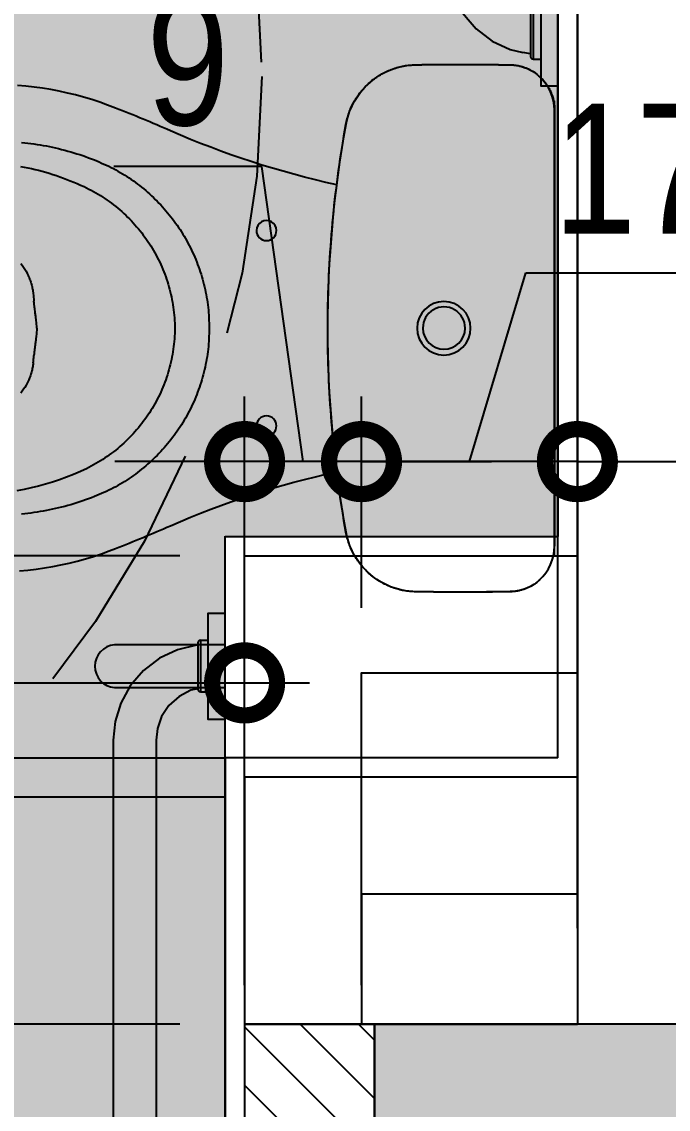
# Model space of a CAD drawing. Header units: metres. Extents: x -23 to 570, y -54 to 184.
# Drawn here: x -16.102 to -15.604, y -52.066 to -51.229 of the extents above; entities that cross this region are included whole.
import ezdxf
from ezdxf.xclip import XClip

# ---------------------------------------------------------------- set-up
doc = ezdxf.new("R2010")
doc.units = ezdxf.units.M
doc.header["$XCLIPFRAME"] = 0
doc.header["$PDMODE"] = 35
doc.linetypes.add('PUC$0$DASHEDX2', pattern=[1.5, 1, -0.5])
for name, color, linetype in [('4', 2, 'Continuous'), ('ARQ-DIM', 2, 'Continuous'), ('PUC$0$ARQ-ALV ACAB', 4, 'Continuous'), ('PUC$0$ARQ-ALV OSSO', 5, 'Continuous'), ('PUC$0$ARQ-AUX1', 1, 'Continuous'), ('PUC$0$ARQ-ENCH', 1, 'Continuous'), ('PUC$0$ARQ-HID', 7, 'Continuous'), ('PUC$0$ARQ-PRJ', 7, 'PUC$0$DASHEDX2'), ('PUC$0$ARQ-SIM', 1, 'Continuous')]:
    doc.layers.add(name, color=color, linetype=linetype)
doc.layers.add('PUC$0$ARQ-FORRO', color=9, linetype='Continuous', lineweight=5)
doc.styles.add('Adesa', font='ARIALN.TTF')
doc.dimstyles.new('ADESA 1-0050', dxfattribs={"dimtxt": 0.1, "dimasz": 0.1, "dimexe": 0.05, "dimexo": 0.05, "dimgap": 0.03, "dimtad": 1, "dimdec": 1, "dimlfac": 100, "dimzin": 12, "dimtxsty": 'Adesa', "dimblk": 'DOTSMALL', "dimcen": 1, "dimdle": 0.05, "dimclrd": 1, "dimclre": 1, "dimclrt": 256, "dimazin": 3, "dimtm": 1e-09, "dimtfac": 1, "dimtdec": 1, "dimtmove": 1, "dimatfit": 0, "dimldrblk": 'DOTSMALL', "dimfxl": 0.8, "dimtvp": 2, "dimtolj": 1, "dimtzin": 0, "dimarcsym": 0})

# ---------------------------------------------------------------- blocks, each defined once
blk = doc.blocks.new('_DotSmall')
at = {"color": 0, "linetype": 'ByBlock', "const_width": 0.5}
blk.add_lwpolyline([(-0.0625, 0, 1), (0.0625, 0, 1)], format="xyb", close=True, dxfattribs=at)
blk = doc.blocks.new('*D541')
at = {"layer": 'ARQ-DIM', "color": 1, "lineweight": -2, "transparency": 16777216}
for p, q in [((-16.42855, -52.63953), (-16.42855, -51.95001)), ((-15.98004, -52.00001), (-16.47855, -52.00001)), ((-16.06065, -52.58953), (-16.47855, -52.58953))]:
    blk.add_line(p, q, dxfattribs=at)
at = {"layer": 'Defpoints', "color": 0, "transparency": 16777216}
for p in [(-16.42855, -52.00001), (-15.93004, -52.00001), (-16.01065, -52.58953)]:
    blk.add_point(p, dxfattribs=at)
at = {"layer": 'ARQ-DIM', "color": 1, "lineweight": -2, "transparency": 16777216, "xscale": 0.1, "yscale": 0.1, "zscale": 0.1}
for p, rotation in [((-16.42855, -52.00001), 90), ((-16.42855, -52.58953), 270)]:
    blk.add_blockref('_DotSmall', p, dxfattribs=dict(at, rotation=rotation))
at = {"layer": 'ARQ-DIM', "transparency": 16777216, "insert": (-16.5096, -52.29477), "char_height": 0.1, "attachment_point": 5, "rotation": 90, "style": 'Adesa'}
blk.add_mtext('\\A1;59', dxfattribs=at)
blk = doc.blocks.new('*D548')
at = {"layer": 'ARQ-DIM', "color": 1, "lineweight": -2, "transparency": 16777216}
for p, q in [((-17.45385, -51.19298), (-17.45385, -50.68176)), ((-15.67381, -50.86952), (-15.67381, -50.68176)), ((-17.50385, -50.73176), (-15.62381, -50.73176))]:
    blk.add_line(p, q, dxfattribs=at)
at = {"layer": 'Defpoints', "color": 0, "transparency": 16777216}
for p in [(-15.67381, -50.73176), (-15.67381, -50.91952, 0), (-17.45385, -51.24298, 0)]:
    blk.add_point(p, dxfattribs=at)
at = {"layer": 'ARQ-DIM', "color": 1, "lineweight": -2, "transparency": 16777216, "xscale": 0.1, "yscale": 0.1, "zscale": 0.1, "rotation": 180}
blk.add_blockref('_DotSmall', (-17.45385, -50.73176), dxfattribs=at)
at = {"layer": 'ARQ-DIM', "color": 1, "lineweight": -2, "transparency": 16777216, "xscale": 0.1, "yscale": 0.1, "zscale": 0.1}
blk.add_blockref('_DotSmall', (-15.67381, -50.73176), dxfattribs=at)
at = {"layer": 'ARQ-DIM', "transparency": 16777216, "insert": (-16.56383, -50.6507), "char_height": 0.1, "attachment_point": 5, "style": 'Adesa'}
blk.add_mtext('\\A1;178', dxfattribs=at)
blk = doc.blocks.new('*D575')
at = {"layer": 'ARQ-DIM', "color": 1, "lineweight": -2, "transparency": 16777216}
for p, q in [((-17.45262, -51.81457), (-17.45262, -51.68748)), ((-15.93004, -51.81347), (-15.93004, -51.68748)), ((-17.50262, -51.73748), (-15.88004, -51.73748))]:
    blk.add_line(p, q, dxfattribs=at)
at = {"layer": 'Defpoints', "color": 0, "transparency": 16777216}
for p in [(-15.93004, -51.73748), (-17.45262, -51.86457, 0), (-15.93004, -51.86347, 0)]:
    blk.add_point(p, dxfattribs=at)
at = {"layer": 'ARQ-DIM', "color": 1, "lineweight": -2, "transparency": 16777216, "xscale": 0.1, "yscale": 0.1, "zscale": 0.1, "rotation": 180}
blk.add_blockref('_DotSmall', (-17.45262, -51.73748), dxfattribs=at)
at = {"layer": 'ARQ-DIM', "color": 1, "lineweight": -2, "transparency": 16777216, "xscale": 0.1, "yscale": 0.1, "zscale": 0.1}
blk.add_blockref('_DotSmall', (-15.93004, -51.73748), dxfattribs=at)
at = {"layer": 'ARQ-DIM', "transparency": 16777216, "insert": (-16.69133, -51.65642), "char_height": 0.1, "attachment_point": 5, "style": 'Adesa'}
blk.add_mtext('\\A1;152', dxfattribs=at)
blk = doc.blocks.new('*D576')
at = {"layer": 'ARQ-DIM', "color": 1, "lineweight": -2, "transparency": 16777216}
for p, q in [((-15.91681, -51.34009), (-16.03076, -51.34009)), ((-15.88504, -51.5672), (-15.91681, -51.34009)), ((-15.93004, -51.64319), (-15.93004, -51.5172)), ((-15.84004, -51.67972), (-15.84004, -51.5172)), ((-15.93004, -51.5672), (-16.03004, -51.5672)), ((-15.84004, -51.5672), (-15.93004, -51.5672)), ((-15.84004, -51.5672), (-15.93004, -51.5672)), ((-15.84004, -51.5672), (-15.74004, -51.5672))]:
    blk.add_line(p, q, dxfattribs=at)
at = {"layer": 'Defpoints', "color": 0, "transparency": 16777216}
for p in [(-15.93004, -51.5672), (-15.93004, -51.69319, 0), (-15.84004, -51.72972, 0)]:
    blk.add_point(p, dxfattribs=at)
at = {"layer": 'ARQ-DIM', "color": 1, "lineweight": -2, "transparency": 16777216, "xscale": 0.1, "yscale": 0.1, "zscale": 0.1}
blk.add_blockref('_DotSmall', (-15.93004, -51.5672), dxfattribs=at)
at = {"layer": 'ARQ-DIM', "color": 1, "lineweight": -2, "transparency": 16777216, "xscale": 0.1, "yscale": 0.1, "zscale": 0.1, "rotation": 180}
blk.add_blockref('_DotSmall', (-15.84004, -51.5672), dxfattribs=at)
at = {"layer": 'ARQ-DIM', "transparency": 16777216, "insert": (-15.97379, -51.25903), "char_height": 0.1, "attachment_point": 5, "style": 'Adesa'}
blk.add_mtext('\\A1;9', dxfattribs=at)
blk = doc.blocks.new('*D577')
at = {"layer": 'ARQ-DIM', "color": 1, "lineweight": -2, "transparency": 16777216}
for p, q in [((-15.75692, -51.5672), (-15.71336, -51.422)), ((-15.71336, -51.422), (-15.54368, -51.422)), ((-15.84004, -51.58972), (-15.84004, -51.5172)), ((-15.67381, -51.58972), (-15.67381, -51.5172)), ((-15.84004, -51.5672), (-15.94004, -51.5672)), ((-15.67381, -51.5672), (-15.84004, -51.5672)), ((-15.67381, -51.5672), (-15.84004, -51.5672)), ((-15.67381, -51.5672), (-15.57381, -51.5672))]:
    blk.add_line(p, q, dxfattribs=at)
at = {"layer": 'Defpoints', "color": 0, "transparency": 16777216}
for p in [(-15.84004, -51.5672), (-15.84004, -51.63972), (-15.67381, -51.63972, 0)]:
    blk.add_point(p, dxfattribs=at)
at = {"layer": 'ARQ-DIM', "color": 1, "lineweight": -2, "transparency": 16777216, "xscale": 0.1, "yscale": 0.1, "zscale": 0.1}
blk.add_blockref('_DotSmall', (-15.84004, -51.5672), dxfattribs=at)
at = {"layer": 'ARQ-DIM', "color": 1, "lineweight": -2, "transparency": 16777216, "xscale": 0.1, "yscale": 0.1, "zscale": 0.1, "rotation": 180}
blk.add_blockref('_DotSmall', (-15.67381, -51.5672), dxfattribs=at)
at = {"layer": 'ARQ-DIM', "transparency": 16777216, "insert": (-15.62852, -51.34179), "char_height": 0.1, "attachment_point": 5, "style": 'Adesa'}
blk.add_mtext('\\A1;17', dxfattribs=at)
blk = doc.blocks.new('*D771')
at = {"layer": 'ARQ-DIM', "color": 1, "lineweight": -2, "transparency": 16777216}
for p, q in [((-16.43448, -51.58972), (-16.43448, -52.05001)), ((-15.98004, -51.63972), (-16.48448, -51.63972)), ((-15.98004, -52.00001), (-16.48448, -52.00001))]:
    blk.add_line(p, q, dxfattribs=at)
at = {"layer": 'Defpoints', "color": 0, "transparency": 16777216}
for p in [(-15.93004, -51.63972, 0), (-16.43448, -52.00001), (-15.93004, -52.00001, 0)]:
    blk.add_point(p, dxfattribs=at)
at = {"layer": 'ARQ-DIM', "color": 1, "lineweight": -2, "transparency": 16777216, "xscale": 0.1, "yscale": 0.1, "zscale": 0.1}
for p, rotation in [((-16.43448, -51.63972), 90), ((-16.43448, -52.00001), 270)]:
    blk.add_blockref('_DotSmall', p, dxfattribs=dict(at, rotation=rotation))
at = {"layer": 'ARQ-DIM', "transparency": 16777216, "insert": (-16.51554, -51.81986), "char_height": 0.1, "attachment_point": 5, "rotation": 90, "style": 'Adesa'}
blk.add_mtext('\\A1;36', dxfattribs=at)
blk = doc.blocks.new('PUC$0$ARQ-HID-BACIA CX')
blk.add_line((-0.00007, -0.175), (-0.00007, 0.175))
for points in [[(-0.01372, -0.19568), (-0.01423, -0.19605), (-0.01474, -0.19641), (-0.01526, -0.19677), (-0.01578, -0.19712), (-0.01631, -0.19746), (-0.01684, -0.19778), (-0.01739, -0.1981), (-0.01793, -0.19841), (-0.01849, -0.1987), (-0.01904, -0.19899), (-0.01961, -0.19927), (-0.02018, -0.19954), (-0.02075, -0.19979), (-0.02133, -0.20004), (-0.02191, -0.20027), (-0.02249, -0.2005), (-0.02308, -0.20072), (-0.02368, -0.20092), (-0.02427, -0.20111), (-0.02487, -0.2013), (-0.02548, -0.20147), (-0.02608, -0.20163), (-0.02669, -0.20178), (-0.02731, -0.20192), (-0.02792, -0.20205), (-0.02854, -0.20217), (-0.02916, -0.20227), (-0.02978, -0.20237), (-0.0304, -0.20246), (-0.03102, -0.20253), (-0.03165, -0.20259), (-0.03227, -0.20264), (-0.0329, -0.20268), (-0.03353, -0.2027), (-0.03415, -0.20273, -0.00878), (-0.10679, -0.20277), (-0.10794, -0.20271), (-0.10908, -0.20264), (-0.11022, -0.20256), (-0.11136, -0.20247), (-0.11249, -0.20236), (-0.11363, -0.20223), (-0.11476, -0.20207), (-0.11588, -0.20188), (-0.11701, -0.20166), (-0.11812, -0.20142), (-0.11924, -0.20116), (-0.12034, -0.20086), (-0.12144, -0.20055), (-0.12254, -0.20021), (-0.12362, -0.19986), (-0.1247, -0.19948), (-0.12577, -0.19908), (-0.12684, -0.19866), (-0.12789, -0.19822), (-0.12893, -0.19776), (-0.12997, -0.19727), (-0.13099, -0.19677), (-0.13201, -0.19624), (-0.13301, -0.19569), (-0.134, -0.19512), (-0.13498, -0.19453), (-0.13595, -0.19392), (-0.1369, -0.19329), (-0.13784, -0.19264), (-0.13877, -0.19197), (-0.13969, -0.19129), (-0.14058, -0.19058), (-0.14147, -0.18986), (-0.14234, -0.18912), (-0.14319, -0.18836), (-0.14403, -0.18758), (-0.14485, -0.18679), (-0.14566, -0.18598), (-0.14645, -0.18515), (-0.14722, -0.18431), (-0.14798, -0.18345), (-0.14872, -0.18257), (-0.14943, -0.18168), (-0.15013, -0.18078), (-0.15082, -0.17986), (-0.15148, -0.17893), (-0.15212, -0.17799), (-0.15275, -0.17703), (-0.15335, -0.17606), (-0.15393, -0.17508), (-0.1545, -0.17408), (-0.15504, -0.17308), (-0.15556, -0.17206), (-0.15607, -0.17103), (-0.15655, -0.17), (-0.15702, -0.16895), (-0.15746, -0.1679), (-0.15788, -0.16683), (-0.15827, -0.16576), (-0.15863, -0.16468), (-0.15897, -0.16359), (-0.15928, -0.16249), (-0.15957, -0.16138), (-0.15985, -0.16027), (-0.16011, -0.15916), (-0.16036, -0.15805), (-0.16061, -0.15693), (-0.16138, -0.15249), (-0.16215, -0.14805), (-0.1629, -0.1436), (-0.16363, -0.13915), (-0.16433, -0.1347), (-0.165, -0.13024), (-0.16565, -0.12578), (-0.16628, -0.12132), (-0.16689, -0.11685), (-0.16747, -0.11238), (-0.16803, -0.10791), (-0.16857, -0.10344), (-0.16909, -0.09896), (-0.16958, -0.09448), (-0.17005, -0.09), (-0.1705, -0.08551), (-0.17092, -0.08102), (-0.17132, -0.07653), (-0.1717, -0.07204), (-0.17206, -0.06755), (-0.17239, -0.06305), (-0.1727, -0.05856), (-0.17299, -0.05406), (-0.17325, -0.04956), (-0.17349, -0.04506), (-0.17371, -0.04055), (-0.17391, -0.03605), (-0.17408, -0.03155), (-0.17423, -0.02704), (-0.17436, -0.02254), (-0.17446, -0.01803), (-0.17453, -0.01352), (-0.17458, -0.00901), (-0.17462, -0.00451), (-0.17464, 0), (-0.17462, 0.00451), (-0.17458, 0.00901), (-0.17453, 0.01352), (-0.17446, 0.01803), (-0.17436, 0.02254), (-0.17423, 0.02704), (-0.17408, 0.03155), (-0.17391, 0.03605), (-0.17371, 0.04055), (-0.17349, 0.04506), (-0.17325, 0.04956), (-0.17299, 0.05406), (-0.1727, 0.05856), (-0.17239, 0.06305), (-0.17206, 0.06755), (-0.1717, 0.07204), (-0.17132, 0.07653), (-0.17092, 0.08102), (-0.1705, 0.08551), (-0.17005, 0.09), (-0.16958, 0.09448), (-0.16909, 0.09896), (-0.16857, 0.10344), (-0.16803, 0.10791), (-0.16747, 0.11238), (-0.16689, 0.11685), (-0.16628, 0.12132), (-0.16565, 0.12578), (-0.165, 0.13024), (-0.16433, 0.1347), (-0.16363, 0.13915), (-0.1629, 0.1436), (-0.16215, 0.14805), (-0.16138, 0.15249), (-0.16061, 0.15693), (-0.16036, 0.15805), (-0.16011, 0.15916), (-0.15985, 0.16027), (-0.15957, 0.16138), (-0.15928, 0.16249), (-0.15897, 0.16359), (-0.15863, 0.16468), (-0.15827, 0.16576), (-0.15788, 0.16683), (-0.15746, 0.1679), (-0.15702, 0.16895), (-0.15655, 0.17), (-0.15607, 0.17103), (-0.15556, 0.17206), (-0.15504, 0.17308), (-0.1545, 0.17408), (-0.15393, 0.17508), (-0.15335, 0.17606), (-0.15275, 0.17703), (-0.15212, 0.17799), (-0.15148, 0.17893), (-0.15082, 0.17986), (-0.15013, 0.18078), (-0.14943, 0.18168), (-0.14872, 0.18257), (-0.14798, 0.18345), (-0.14722, 0.18431), (-0.14645, 0.18515), (-0.14566, 0.18598), (-0.14485, 0.18679), (-0.14403, 0.18758), (-0.14319, 0.18836), (-0.14234, 0.18912), (-0.14147, 0.18986), (-0.14058, 0.19058), (-0.13969, 0.19129), (-0.13877, 0.19197), (-0.13784, 0.19264), (-0.1369, 0.19329), (-0.13595, 0.19392), (-0.13498, 0.19453), (-0.134, 0.19512), (-0.13301, 0.19569), (-0.13201, 0.19624), (-0.13099, 0.19677), (-0.12997, 0.19727), (-0.12893, 0.19776), (-0.12789, 0.19822), (-0.12684, 0.19866), (-0.12577, 0.19908), (-0.1247, 0.19948), (-0.12362, 0.19986), (-0.12254, 0.20021), (-0.12144, 0.20055), (-0.12034, 0.20086), (-0.11924, 0.20116), (-0.11812, 0.20142), (-0.11701, 0.20166), (-0.11588, 0.20188), (-0.11476, 0.20207), (-0.11363, 0.20223), (-0.11249, 0.20236), (-0.11136, 0.20247), (-0.11022, 0.20256), (-0.10908, 0.20264), (-0.10794, 0.20271), (-0.10679, 0.20277, -0.00878), (-0.03415, 0.20273), (-0.03353, 0.2027), (-0.0329, 0.20268), (-0.03227, 0.20264), (-0.03165, 0.20259), (-0.03102, 0.20253), (-0.0304, 0.20246), (-0.02978, 0.20237), (-0.02916, 0.20227), (-0.02854, 0.20217), (-0.02792, 0.20205), (-0.02731, 0.20192), (-0.02669, 0.20178), (-0.02608, 0.20163), (-0.02548, 0.20147), (-0.02487, 0.2013), (-0.02427, 0.20111), (-0.02368, 0.20092), (-0.02308, 0.20072), (-0.02249, 0.2005), (-0.02191, 0.20027), (-0.02133, 0.20004), (-0.02075, 0.19979), (-0.02018, 0.19954), (-0.01961, 0.19927), (-0.01904, 0.19899), (-0.01849, 0.1987), (-0.01793, 0.19841), (-0.01739, 0.1981), (-0.01684, 0.19778), (-0.01631, 0.19746), (-0.01578, 0.19712), (-0.01526, 0.19677), (-0.01474, 0.19641), (-0.01423, 0.19605), (-0.01372, 0.19568)], [(-0.01308, 0.195, 0.018828), (-0.0135, 0.19544)], [(-0.01328, -0.19509), (-0.01328, -0.1951), (-0.01328, -0.1951), (-0.01327, -0.19509), (-0.01324, -0.19506), (-0.01322, -0.19504), (-0.01316, -0.19498), (-0.01311, -0.19493), (-0.01299, -0.19482), (-0.01286, -0.1947), (-0.01279, -0.19463), (-0.01264, -0.19449), (-0.01247, -0.19434), (-0.01155, -0.19352, 0.212488), (-0.00007, -0.16772), (-0.00007, 0.16772, 0.212488), (-0.01155, 0.19352), (-0.01247, 0.19434), (-0.01264, 0.19449), (-0.01279, 0.19463), (-0.01286, 0.1947), (-0.01299, 0.19482), (-0.01311, 0.19493), (-0.01316, 0.19498), (-0.01322, 0.19504), (-0.01324, 0.19506), (-0.01327, 0.19509), (-0.01328, 0.1951), (-0.01328, 0.1951)], [(-0.01231, 0.1942, 0.002919), (-0.01155, 0.19353)], [(-0.16765, 0.1104), (-0.16776, 0.11042), (-0.17602, 0.11228), (-0.1842, 0.11422), (-0.19248, 0.1163), (-0.2008, 0.11849), (-0.20903, 0.12077), (-0.21715, 0.12313), (-0.22532, 0.12562), (-0.23351, 0.12822), (-0.24148, 0.13086), (-0.24931, 0.13356), (-0.25707, 0.13635), (-0.26479, 0.13922), (-0.27251, 0.14221), (-0.28026, 0.14532), (-0.28804, 0.14857), (-0.29584, 0.15194, 0.011149), (-0.33812, 0.16943), (-0.34416, 0.17175), (-0.35027, 0.17392), (-0.35642, 0.17593), (-0.36262, 0.17778), (-0.36886, 0.17948), (-0.37514, 0.18101), (-0.38146, 0.18239), (-0.38782, 0.1836), (-0.3942, 0.18465), (-0.40061, 0.18554), (-0.40704, 0.18627), (-0.4135, 0.18683)], [(-0.41211, -0.18672), (-0.40566, -0.18612), (-0.39923, -0.18536), (-0.39282, -0.18444), (-0.38645, -0.18335), (-0.3801, -0.18211), (-0.37379, -0.1807), (-0.36751, -0.17913), (-0.36128, -0.1774), (-0.35509, -0.17551), (-0.34895, -0.17347), (-0.34286, -0.17126), (-0.33812, -0.16942, 0.011149), (-0.29584, -0.15194), (-0.28804, -0.14857), (-0.28026, -0.14532), (-0.27251, -0.14221), (-0.26479, -0.13922), (-0.25707, -0.13635), (-0.24931, -0.13356), (-0.24148, -0.13086), (-0.23351, -0.12822), (-0.22532, -0.12562), (-0.21715, -0.12313), (-0.20903, -0.12077), (-0.2008, -0.11849), (-0.19248, -0.1163), (-0.1842, -0.11422), (-0.17602, -0.11228), (-0.16776, -0.11042), (-0.16765, -0.1104)], [(-0.41111, 0.04987), (-0.40999, 0.04845), (-0.40892, 0.04698), (-0.40791, 0.04545), (-0.40696, 0.04387), (-0.40608, 0.04225), (-0.40527, 0.04059), (-0.40489, 0.03975), (-0.40453, 0.0389), (-0.40419, 0.03804), (-0.40387, 0.03718), (-0.40357, 0.03631), (-0.40328, 0.03544), (-0.40302, 0.03457), (-0.40277, 0.0337), (-0.40254, 0.03282), (-0.40234, 0.03195), (-0.40215, 0.03107), (-0.40198, 0.0302), (-0.40183, 0.02933), (-0.4017, 0.02846), (-0.40159, 0.0276), (-0.40149, 0.02671, -0.000598), (-0.40092, 0.02094)], [(-0.39861, 0, 0.006359), (-0.39916, 0.00607), (-0.39919, 0.00636), (-0.39922, 0.00664), (-0.39928, 0.00718), (-0.39931, 0.00746), (-0.39934, 0.00773), (-0.39941, 0.00829), (-0.39944, 0.00857), (-0.3995, 0.00912), (-0.39954, 0.0094), (-0.3996, 0.00997), (-0.39964, 0.01025), (-0.39971, 0.01083), (-0.39982, 0.01169), (-0.39989, 0.01228), (-0.39997, 0.01288), (-0.40016, 0.01436), (-0.40028, 0.01536), (-0.40035, 0.01588), (-0.40041, 0.01639), (-0.40047, 0.01691), (-0.40053, 0.0174), (-0.40059, 0.01789), (-0.40065, 0.01839), (-0.4007, 0.01889), (-0.40076, 0.01939), (-0.40081, 0.0199), (-0.40087, 0.02042), (-0.40092, 0.02094)], [(-0.39861, 0, -0.006359), (-0.39916, -0.00607), (-0.39919, -0.00636), (-0.39922, -0.00664), (-0.39928, -0.00718), (-0.39931, -0.00746), (-0.39934, -0.00773), (-0.39941, -0.00829), (-0.39944, -0.00857), (-0.3995, -0.00912), (-0.39954, -0.0094), (-0.3996, -0.00997), (-0.39964, -0.01025), (-0.39971, -0.01083), (-0.39982, -0.01169), (-0.39989, -0.01228), (-0.39997, -0.01288), (-0.40016, -0.01436), (-0.40028, -0.01536), (-0.40035, -0.01588), (-0.40041, -0.01639), (-0.40047, -0.01691), (-0.40053, -0.0174), (-0.40059, -0.01789), (-0.40065, -0.01839), (-0.4007, -0.01889), (-0.40076, -0.01939), (-0.40081, -0.0199), (-0.40087, -0.02042), (-0.40092, -0.02094)], [(-0.40149, -0.02671, 0.000598), (-0.40092, -0.02094)], [(-0.01361, -0.19549, 0.018828), (-0.01319, -0.19505)]]:
    blk.add_lwpolyline(points, format="xyb")
at = {"ltscale": 0.000466036}
blk.add_lwpolyline([(-0.01328, -0.1951), (-0.01334, -0.19517, -0.017665), (-0.01364, -0.19551, -0.039631), (-0.01377, -0.19562, -0.158216), (-0.03415, -0.20265, -0.008778), (-0.10679, -0.2027), (-0.10952, -0.20259), (-0.11224, -0.20234), (-0.11494, -0.20196), (-0.11763, -0.20144), (-0.12028, -0.2008), (-0.1229, -0.20002), (-0.12547, -0.19912), (-0.128, -0.19809), (-0.13048, -0.19694), (-0.13289, -0.19567), (-0.13524, -0.19428), (-0.13752, -0.19278), (-0.13972, -0.19116), (-0.14184, -0.18945), (-0.14388, -0.18763), (-0.14582, -0.18571), (-0.14766, -0.1837), (-0.14941, -0.1816), (-0.15105, -0.17942), (-0.15258, -0.17716), (-0.15399, -0.17483), (-0.1553, -0.17243), (-0.15648, -0.16997), (-0.15754, -0.16746), (-0.15848, -0.1649), (-0.15929, -0.1623), (-0.15997, -0.15966), (-0.16053, -0.15692, -0.044623), (-0.17457, 0, -0.044623), (-0.16053, 0.15692), (-0.15997, 0.15966), (-0.15929, 0.1623), (-0.15848, 0.1649), (-0.15754, 0.16746), (-0.15648, 0.16997), (-0.1553, 0.17243), (-0.15399, 0.17483), (-0.15258, 0.17716), (-0.15105, 0.17942), (-0.14941, 0.1816), (-0.14766, 0.1837), (-0.14582, 0.18571), (-0.14388, 0.18763), (-0.14184, 0.18945), (-0.13972, 0.19116), (-0.13752, 0.19278), (-0.13524, 0.19428), (-0.13289, 0.19567), (-0.13048, 0.19694), (-0.128, 0.19809), (-0.12547, 0.19912), (-0.1229, 0.20002), (-0.12028, 0.2008), (-0.11763, 0.20144), (-0.11494, 0.20196), (-0.11224, 0.20234), (-0.10952, 0.20259), (-0.10679, 0.2027, -0.008778), (-0.03416, 0.20265, -0.158216), (-0.01377, 0.19562, -0.039631), (-0.01364, 0.19551, -0.017665), (-0.01334, 0.19517), (-0.01328, 0.1951)], format="xyb", dxfattribs=at)
at = {"ltscale": 0.00311}
for points in [[(-0.10678, 0.20206), (-0.10679, 0.2027)], [(-0.10678, -0.20206), (-0.10679, -0.2027)]]:
    blk.add_lwpolyline(points, dxfattribs=at)
at = {"ltscale": 0.00156}
blk.add_lwpolyline([(-0.0131, 0.19508), (-0.01335, 0.19529)], dxfattribs=at)
for points in [[(-0.01328, 0.1951), (-0.01328, 0.19509)], [(-0.01147, 0.19363), (-0.01087, 0.19305), (-0.01027, 0.19247), (-0.00968, 0.19189), (-0.00911, 0.19128), (-0.00855, 0.19066), (-0.00801, 0.19003), (-0.00749, 0.18938), (-0.00698, 0.18872), (-0.00649, 0.18805), (-0.00601, 0.18737), (-0.00555, 0.18668), (-0.0051, 0.18597), (-0.00468, 0.18526), (-0.00427, 0.18453), (-0.00388, 0.1838), (-0.0035, 0.18305), (-0.00314, 0.1823), (-0.00281, 0.18154), (-0.00249, 0.18077), (-0.00218, 0.18), (-0.0019, 0.17921), (-0.00164, 0.17842), (-0.00139, 0.17763), (-0.00116, 0.17683), (-0.00096, 0.17602), (-0.00077, 0.17521), (-0.0006, 0.1744), (-0.00045, 0.17358), (-0.00032, 0.17275), (-0.00021, 0.17193), (-0.00012, 0.1711), (-0.00006, 0.17027), (-0.00002, 0.16944), (0.00001, 0.16861), (0.00003, 0.16778)], [(0, 0.16772), (0, -0.16772)], [(-0.41042, 0.14304), (-0.40803, 0.14279), (-0.40563, 0.14251), (-0.40324, 0.1422), (-0.40085, 0.14186), (-0.39846, 0.1415), (-0.39608, 0.14111), (-0.3937, 0.14069), (-0.39133, 0.14025), (-0.38897, 0.13978), (-0.38661, 0.13928), (-0.38425, 0.13876), (-0.3819, 0.13821), (-0.37956, 0.13763), (-0.37722, 0.13702), (-0.37489, 0.13639), (-0.37257, 0.13573), (-0.37026, 0.13505), (-0.36795, 0.13434), (-0.36565, 0.13361), (-0.36336, 0.13284), (-0.36109, 0.13205), (-0.35882, 0.13123), (-0.35656, 0.13038), (-0.3543, 0.12953), (-0.35246, 0.12874), (-0.35062, 0.12794), (-0.34878, 0.12713), (-0.34695, 0.12631), (-0.34512, 0.12547), (-0.34331, 0.12462), (-0.34151, 0.12374), (-0.33972, 0.12283), (-0.33794, 0.12189), (-0.33619, 0.12092), (-0.33445, 0.11992), (-0.33272, 0.11889), (-0.33102, 0.11783), (-0.32933, 0.11675), (-0.32765, 0.11564), (-0.32599, 0.11451), (-0.32435, 0.11335), (-0.32273, 0.11217), (-0.32112, 0.11097), (-0.31952, 0.10975), (-0.31795, 0.10851), (-0.31639, 0.10724), (-0.31485, 0.10595), (-0.31333, 0.10464), (-0.31183, 0.10331), (-0.31035, 0.10196), (-0.30888, 0.10058), (-0.30744, 0.09918), (-0.30602, 0.09777), (-0.30462, 0.09633), (-0.30324, 0.09487), (-0.30188, 0.09339), (-0.30055, 0.09189), (-0.29923, 0.09038), (-0.29794, 0.08884), (-0.29667, 0.08729), (-0.29542, 0.08572), (-0.29419, 0.08413), (-0.29299, 0.08252), (-0.29181, 0.08089), (-0.29065, 0.07925), (-0.28952, 0.07759), (-0.28841, 0.07592), (-0.28733, 0.07423), (-0.28627, 0.07252), (-0.28523, 0.0708), (-0.28423, 0.06907), (-0.28324, 0.06732), (-0.28228, 0.06555), (-0.28135, 0.06378), (-0.28044, 0.06199), (-0.27956, 0.06018), (-0.2787, 0.05837), (-0.27787, 0.05654), (-0.27707, 0.0547), (-0.27629, 0.05285), (-0.27554, 0.05098), (-0.27482, 0.04911), (-0.27413, 0.04723), (-0.27346, 0.04533), (-0.27282, 0.04343), (-0.27221, 0.04152), (-0.27163, 0.0396), (-0.27107, 0.03767), (-0.27054, 0.03573), (-0.27003, 0.03379), (-0.26955, 0.03184), (-0.2691, 0.02988), (-0.26868, 0.02792), (-0.26828, 0.02595), (-0.26792, 0.02398), (-0.26759, 0.02199), (-0.26729, 0.02001), (-0.26702, 0.01802), (-0.2668, 0.01603), (-0.2666, 0.01403), (-0.26644, 0.01203), (-0.2663, 0.01003), (-0.26619, 0.00802), (-0.26609, 0.00602), (-0.26601, 0.00401), (-0.26593, 0.00201), (-0.26586, 0), (-0.26593, -0.00201), (-0.26601, -0.00401), (-0.26609, -0.00602), (-0.26619, -0.00802), (-0.2663, -0.01003), (-0.26644, -0.01203), (-0.2666, -0.01403), (-0.2668, -0.01603), (-0.26702, -0.01802), (-0.26729, -0.02001), (-0.26759, -0.02199), (-0.26792, -0.02398), (-0.26828, -0.02595), (-0.26868, -0.02792), (-0.2691, -0.02988), (-0.26955, -0.03184), (-0.27003, -0.03379), (-0.27054, -0.03573), (-0.27107, -0.03767), (-0.27163, -0.0396), (-0.27221, -0.04152), (-0.27282, -0.04343), (-0.27346, -0.04533), (-0.27413, -0.04723), (-0.27482, -0.04911), (-0.27554, -0.05098), (-0.27629, -0.05285), (-0.27707, -0.0547), (-0.27787, -0.05654), (-0.2787, -0.05837), (-0.27956, -0.06018), (-0.28044, -0.06199), (-0.28135, -0.06378), (-0.28228, -0.06555), (-0.28324, -0.06732), (-0.28423, -0.06907), (-0.28523, -0.0708), (-0.28627, -0.07252), (-0.28733, -0.07423), (-0.28841, -0.07592), (-0.28952, -0.07759), (-0.29065, -0.07925), (-0.29181, -0.08089), (-0.29299, -0.08252), (-0.29419, -0.08413), (-0.29542, -0.08572), (-0.29667, -0.08729), (-0.29794, -0.08884), (-0.29923, -0.09038), (-0.30055, -0.09189), (-0.30188, -0.09339), (-0.30324, -0.09487), (-0.30462, -0.09633), (-0.30602, -0.09777), (-0.30744, -0.09918), (-0.30888, -0.10058), (-0.31035, -0.10196), (-0.31183, -0.10331), (-0.31333, -0.10464), (-0.31485, -0.10595), (-0.31639, -0.10724), (-0.31795, -0.10851), (-0.31952, -0.10975), (-0.32112, -0.11097), (-0.32273, -0.11217), (-0.32435, -0.11335), (-0.32599, -0.11451), (-0.32765, -0.11564), (-0.32933, -0.11675), (-0.33102, -0.11783), (-0.33272, -0.11889), (-0.33445, -0.11992), (-0.33619, -0.12092), (-0.33794, -0.12189), (-0.33972, -0.12283), (-0.34151, -0.12374), (-0.34331, -0.12462), (-0.34512, -0.12547), (-0.34695, -0.12631), (-0.34878, -0.12713), (-0.35062, -0.12794), (-0.35246, -0.12874), (-0.3543, -0.12953), (-0.35656, -0.13038), (-0.35882, -0.13123), (-0.36109, -0.13205), (-0.36336, -0.13284), (-0.36565, -0.13361), (-0.36795, -0.13434), (-0.37026, -0.13505), (-0.37257, -0.13573), (-0.37489, -0.13639), (-0.37722, -0.13702), (-0.37956, -0.13763), (-0.3819, -0.13821), (-0.38425, -0.13876), (-0.38661, -0.13928), (-0.38897, -0.13978), (-0.39133, -0.14025), (-0.3937, -0.14069), (-0.39608, -0.14111), (-0.39846, -0.1415), (-0.40085, -0.14186), (-0.40324, -0.1422), (-0.40563, -0.14251), (-0.40803, -0.14279), (-0.41042, -0.14304)], [(-0.41117, 0.12454), (-0.40838, 0.12402), (-0.40561, 0.12346), (-0.40283, 0.12285), (-0.40007, 0.12221), (-0.39731, 0.12152), (-0.39456, 0.1208), (-0.39182, 0.12003), (-0.38908, 0.11922), (-0.38636, 0.11838), (-0.38364, 0.11749), (-0.38094, 0.11656), (-0.37824, 0.1156), (-0.37556, 0.11459), (-0.37289, 0.11354), (-0.37023, 0.11246), (-0.36759, 0.11133), (-0.36496, 0.11017), (-0.36234, 0.10897), (-0.36048, 0.10807), (-0.35863, 0.10713), (-0.3568, 0.10617), (-0.35499, 0.10518), (-0.35319, 0.10416), (-0.35142, 0.10311), (-0.34966, 0.10203), (-0.34792, 0.10092), (-0.34621, 0.09978), (-0.34451, 0.09862), (-0.34284, 0.09743), (-0.34118, 0.09621), (-0.33955, 0.09496), (-0.33794, 0.09369), (-0.33635, 0.09239), (-0.33479, 0.09107), (-0.33324, 0.08972), (-0.33173, 0.08834), (-0.33023, 0.08694), (-0.32876, 0.08552), (-0.32732, 0.08408), (-0.32589, 0.08261), (-0.3245, 0.08112), (-0.32313, 0.0796), (-0.32179, 0.07807), (-0.32047, 0.07651), (-0.31918, 0.07493), (-0.31792, 0.07333), (-0.31668, 0.07172), (-0.31547, 0.07008), (-0.31429, 0.06842), (-0.31314, 0.06674), (-0.31201, 0.06505), (-0.31092, 0.06334), (-0.30985, 0.06161), (-0.30881, 0.05986), (-0.3078, 0.0581), (-0.30683, 0.05632), (-0.30588, 0.05453), (-0.30496, 0.05272), (-0.30407, 0.05089), (-0.30322, 0.04906), (-0.30239, 0.0472), (-0.3016, 0.04534), (-0.30083, 0.04346), (-0.3001, 0.04157), (-0.2994, 0.03967), (-0.29874, 0.03776), (-0.2981, 0.03583), (-0.2975, 0.0339), (-0.29693, 0.03196), (-0.2964, 0.03001), (-0.29589, 0.02805), (-0.29542, 0.02608), (-0.29499, 0.0241), (-0.29459, 0.02212), (-0.29422, 0.02013), (-0.29389, 0.01813), (-0.29359, 0.01613), (-0.29332, 0.01413), (-0.29309, 0.01212), (-0.2929, 0.0101), (-0.29274, 0.00808), (-0.29261, 0.00607), (-0.29252, 0.00404), (-0.29247, 0.00202), (-0.29245, 0), (-0.29247, -0.00202), (-0.29252, -0.00404), (-0.29261, -0.00607), (-0.29274, -0.00808), (-0.2929, -0.0101), (-0.29309, -0.01212), (-0.29332, -0.01413), (-0.29359, -0.01613), (-0.29389, -0.01813), (-0.29422, -0.02013), (-0.29459, -0.02212), (-0.29499, -0.0241), (-0.29542, -0.02608), (-0.29589, -0.02805), (-0.2964, -0.03001), (-0.29693, -0.03196), (-0.2975, -0.0339), (-0.2981, -0.03583), (-0.29874, -0.03776), (-0.2994, -0.03967), (-0.3001, -0.04157), (-0.30083, -0.04346), (-0.3016, -0.04534), (-0.30239, -0.0472), (-0.30322, -0.04906), (-0.30407, -0.05089), (-0.30496, -0.05272), (-0.30588, -0.05453), (-0.30683, -0.05632), (-0.3078, -0.0581), (-0.30881, -0.05986), (-0.30985, -0.06161), (-0.31092, -0.06334), (-0.31201, -0.06505), (-0.31314, -0.06674), (-0.31429, -0.06842), (-0.31547, -0.07008), (-0.31668, -0.07172), (-0.31792, -0.07333), (-0.31918, -0.07493), (-0.32047, -0.07651), (-0.32179, -0.07807), (-0.32313, -0.0796), (-0.3245, -0.08112), (-0.32589, -0.08261), (-0.32732, -0.08408), (-0.32876, -0.08552), (-0.33023, -0.08694), (-0.33173, -0.08834), (-0.33324, -0.08972), (-0.33479, -0.09107), (-0.33635, -0.09239), (-0.33794, -0.09369), (-0.33955, -0.09496), (-0.34118, -0.09621), (-0.34284, -0.09743), (-0.34451, -0.09862), (-0.34621, -0.09978), (-0.34792, -0.10092), (-0.34966, -0.10203), (-0.35142, -0.10311), (-0.35319, -0.10416), (-0.35499, -0.10518), (-0.3568, -0.10617), (-0.35863, -0.10713), (-0.36048, -0.10807), (-0.36234, -0.10897), (-0.36513, -0.11024), (-0.3704, -0.11253), (-0.37573, -0.11465), (-0.3811, -0.11662), (-0.38652, -0.11843), (-0.39198, -0.12008), (-0.39747, -0.12156), (-0.40299, -0.12289), (-0.40854, -0.12405), (-0.4141, -0.12505)], [(-0.40149, -0.02671), (-0.40159, -0.0276), (-0.4017, -0.02846), (-0.40183, -0.02933), (-0.40198, -0.0302), (-0.40215, -0.03107), (-0.40234, -0.03195), (-0.40254, -0.03282), (-0.40277, -0.0337), (-0.40302, -0.03457), (-0.40328, -0.03544), (-0.40357, -0.03631), (-0.40387, -0.03718), (-0.40419, -0.03804), (-0.40453, -0.0389), (-0.40489, -0.03975), (-0.40527, -0.04059), (-0.40608, -0.04225), (-0.40696, -0.04387), (-0.40791, -0.04545), (-0.40892, -0.04698), (-0.40999, -0.04845), (-0.41111, -0.04987)], [(-0.01146, -0.19362), (-0.01162, -0.19376), (-0.0117, -0.19383), (-0.01186, -0.19397), (-0.01234, -0.19439), (-0.01264, -0.19465), (-0.01284, -0.19483), (-0.0129, -0.19489), (-0.01296, -0.19494), (-0.01301, -0.19499), (-0.01305, -0.19503), (-0.0131, -0.19507)]]:
    blk.add_lwpolyline(points)
at = {"ltscale": 0.00179}
for points in [[(-0.00045, 0.16772), (-0.00008, 0.16772)], [(-0.00045, -0.16772), (-0.00008, -0.16772)]]:
    blk.add_lwpolyline(points, dxfattribs=at)
for points in [[(-0.21411, 0.07516, 1), (-0.22955, 0.07516, 1)], [(-0.06465, 0, 1), (-0.10584, 0, 1)], [(-0.06888, 0.00014, 1), (-0.10143, 0.00014, 1)], [(-0.21411, -0.07516, 1), (-0.22955, -0.07516, 1)]]:
    blk.add_lwpolyline(points, format="xyb", close=True)
at = {"ltscale": 0.0005513}
blk.add_lwpolyline([(-0.39861, 0), (-0.3985, 0)], dxfattribs=at)
at = {"ltscale": 0.003392}
blk.add_lwpolyline([(-0.15984, -0.15679), (-0.16053, -0.15692)], dxfattribs=at)
at = {"ltscale": 0.002755}
blk.add_lwpolyline([(-0.03417, -0.20208), (-0.03415, -0.20265)], dxfattribs=at)
blk = doc.blocks.new('PUC$0$pl apto tipo 1 puc')
at = {"layer": 'PUC$0$ARQ-ENCH'}
h = blk.add_hatch(dxfattribs=at)
h.set_pattern_fill('ANSI31', color=256, scale=0.01)
h.set_pattern_definition([(45, (0.04845, 0), (-0.02245064, 0.02245064), [])])
h.paths.add_polyline_path([(-31.27329, 2.58954), (-31.17329, 2.58954), (-31.17329, 2.00004), (-31.27329, 2.00004)])
at = {"layer": 'PUC$0$ARQ-ALV ACAB', "elevation": 0}
for points in [[(-31.03205, 1.79504), (-31.28828, 1.79504), (-31.28829, 2.57465)], [(-31.03205, 1.79504), (-31.03205, 0.18561), (-32.22663, 0.18561), (-32.22663, 0.2256), (-32.38663, 0.2256), (-32.38663, 0.1756), (-33.78985, 0.1756), (-33.78985, -0.05481), (-33.63985, -0.05481), (-33.63985, 0.02559), (-30.87204, 0.02561)]]:
    blk.add_lwpolyline(points, dxfattribs=at)
at = {"layer": 'PUC$0$ARQ-ALV OSSO', "elevation": 0}
for points in [[(-31.01705, 1.81004), (-31.27329, 1.81004), (-31.27329, 2.00004), (-31.01705, 2.00004)], [(-31.01705, 1.90004), (-31.18329, 1.90004), (-31.18329, 2.00004)], [(-31.01705, 1.08561), (-31.01705, 2.00004)]]:
    blk.add_lwpolyline(points, dxfattribs=at)
at = {"layer": 'PUC$0$ARQ-AUX1'}
for points in [[(-32.22663, 1.82504), (-31.28828, 1.82516)], [(-32.22663, 1.79504), (-31.28828, 1.79504)]]:
    blk.add_lwpolyline(points, dxfattribs=at)
at = {"layer": 'PUC$0$ARQ-ENCH'}
blk.add_lwpolyline([(-31.27329, 2.58954), (-31.17329, 2.58954), (-31.17329, 2.00004), (-31.27329, 2.00004)], close=True, dxfattribs=at)
at = {"layer": 'PUC$0$ARQ-HID', "lineweight": -2, "xscale": -0.9999999999999902, "rotation": 180.0000067269699}
blk.add_blockref('PUC$0$ARQ-HID-BACIA CX', (-31.03461, 1.46463, 0), dxfattribs=at)
blk = doc.blocks.new('PUC$0$VASO SANIT ACESSIVEL')
at = {"color": 1}
blk.add_lwpolyline([(-1.04005, 0), (-0.95882, 0), (-0.95882, -0.0132), (-1.04005, -0.0132)], close=True, dxfattribs=at)
for points in [[(-1.01948, -0.01907), (-1.01948, -0.0132)], [(-0.97968, -0.01907), (-1.01948, -0.01907)], [(-1.0192, -0.0201), (-1.01948, -0.01907)], [(-1.01848, -0.02082), (-1.0192, -0.0201)], [(-1.01745, -0.0211), (-1.01848, -0.02082)], [(-0.98171, -0.0211), (-1.01745, -0.0211)], [(-1.01535, -0.0211), (-1.01446, -0.0271)], [(-1.01215, -0.03676), (-1.01446, -0.0271)], [(-1.00564, -0.05056), (-1.01215, -0.03676)], [(-0.99622, -0.06294), (-1.00564, -0.05056)], [(-0.25794, -0.0862), (-0.95225, -0.0862), (-0.97859, -0.07811), (-0.99622, -0.06294)]]:
    blk.add_lwpolyline(points, dxfattribs=at)
at = {"layer": 'PUC$0$ARQ-HID'}
blk.add_lwpolyline([(0, 0), (-1.07248, 0)], dxfattribs=at)
blk = doc.blocks.new('PUC$0$CHUVEIRO ACESSIVEL')
blk.add_line((-0.9, 0.3), (-0.9, 1.25))
at = {"color": 1}
blk.add_lwpolyline([(-0.9, 1.10938), (-0.9, 1.19062), (-0.8868, 1.19062), (-0.8868, 1.10938)], close=True, dxfattribs=at)
for points in [[(-0.88093, 1.17004), (-0.8868, 1.17004)], [(-0.88093, 1.17004), (-0.88093, 1.13024)], [(-0.88093, 1.17004), (-0.8799, 1.16977)], [(-0.8799, 1.16977), (-0.87918, 1.16904)], [(-0.87918, 1.16904), (-0.8789, 1.16801)], [(-0.8789, 1.16801), (-0.8789, 1.13227)], [(-0.8789, 1.16645), (-0.86324, 1.16271)], [(-0.86324, 1.16271), (-0.84944, 1.1562)], [(-0.84944, 1.1562), (-0.83706, 1.14678)], [(-0.83706, 1.14678), (-0.82692, 1.13499)], [(-0.88093, 1.13024), (-0.8868, 1.13024)], [(-0.8799, 1.13052), (-0.88093, 1.13024)], [(-0.87918, 1.13125), (-0.8799, 1.13052)], [(-0.8789, 1.13227), (-0.87918, 1.13125)], [(-0.8789, 1.13272), (-0.87357, 1.13146)], [(-0.87357, 1.13146), (-0.86452, 1.12673)], [(-0.82692, 1.13499), (-0.81958, 1.12164)], [(-0.86452, 1.12673), (-0.85676, 1.11974)], [(-0.81958, 1.12164), (-0.81524, 1.10748)], [(-0.85676, 1.11974), (-0.85112, 1.11127)], [(-0.85112, 1.11127), (-0.84785, 1.1022)], [(-0.81524, 1.10748), (-0.8138, 1.09303)], [(-0.84785, 1.1022), (-0.8468, 1.09303)], [(-0.8468, 1.09303), (-0.8468, 0.50072), (-0.85112, 0.48873)], [(-0.8138, 1.09303), (-0.8138, 0.49719), (-0.82189, 0.47085), (-0.83706, 0.45322)]]:
    blk.add_lwpolyline(points, dxfattribs=at)
at = {"layer": 'PUC$0$ARQ-SIM'}
blk.add_lwpolyline([(-0.9, 1.1665), (-0.8148, 1.1665, -0.913215), (-0.8148, 1.1335), (-0.9, 1.1335)], format="xyb", dxfattribs=at)
blk = doc.blocks.new('PUC$0$pl forro pcd 1')
at = {"layer": 'PUC$0$ARQ-FORRO'}
h = blk.add_hatch(color=256, dxfattribs=at)
h.dxf.hatch_style = 1
h.paths.add_polyline_path([(3.58612, -1.11303), (5.33612, -1.11303), (5.33612, -2.49977), (5.07989, -2.49977), (5.07989, -3.44966), (3.58875, -3.44966)])
blk.add_lwpolyline([(3.58612, -1.11303), (5.33612, -1.11303), (5.33612, -2.49977), (5.07989, -2.49977), (5.07989, -3.44966), (3.58875, -3.44966)], close=True, dxfattribs=at)
blk = doc.blocks.new('PUC')
at = {"layer": 'PUC$0$ARQ-ALV ACAB', "elevation": 0}
for points in [[(-15.68881, -50.23799), (-15.68881, -51.62472)], [(-15.94504, -51.62472), (-15.68881, -51.62472)], [(-15.94504, -51.75622), (-15.94504, -51.62472)]]:
    blk.add_lwpolyline(points, dxfattribs=at)
at = {"layer": 'PUC$0$ARQ-ALV OSSO'}
blk.add_line((-15.67381, -51.92626), (-15.67381, -50.22299, 0), dxfattribs=at)
at = {"layer": 'PUC$0$ARQ-ALV OSSO', "elevation": 0}
for points in [[(-15.93004, -51.97011), (-15.93004, -51.63972), (-15.67381, -51.63972)], [(-15.84004, -51.97011), (-15.84004, -51.72972), (-15.67381, -51.72972)]]:
    blk.add_lwpolyline(points, dxfattribs=at)
at = {"layer": 'PUC$0$ARQ-PRJ', "ltscale": 0.2}
blk.add_circle((-16.66665, -51.27093, 0), 0.75, dxfattribs=at)
at = {"layer": 'PUC$0$ARQ-ALV OSSO', "xscale": -1, "rotation": 180}
blk.add_blockref('PUC$0$pl apto tipo 1 puc', (15.34324, -49.99997), dxfattribs=at)
at = {"layer": 'PUC$0$ARQ-FORRO'}
blk.add_blockref('PUC$0$pl forro pcd 1', (-21.02493, -49.12496, 0), dxfattribs=at)
at = {"layer": 'PUC$0$ARQ-HID', "xscale": -1, "rotation": 270}
blk.add_blockref('PUC$0$VASO SANIT ACESSIVEL', (-15.68881, -50.23799, 0.0001), dxfattribs=at)
at = {"layer": 'PUC$0$ARQ-HID', "xscale": -1}
blk.add_blockref('PUC$0$CHUVEIRO ACESSIVEL', (-16.84504, -52.87462), dxfattribs=at)
blk = doc.blocks.new('est-lo-07-6sb-r00')
at = {"layer": '4'}
h = blk.add_hatch(color=8, dxfattribs=at)
h.dxf.hatch_style = 1
h.paths.add_polyline_path([(213.004314, 592.98646), (232.004314, 592.98646), (232.004314, 743.98646), (213.004314, 743.98646)], flags=17)
h.paths.add_polyline_path([(517.003016, 942.98646), (353.003016, 942.98646), (353.003016, 923.986062), (498.003016, 923.986062), (498.003016, 465.008359), (498.003039, 465.008359), (498.003039, 450.008359), (498.003039, 395.98646), (517.003016, 395.98646)])
h.paths.add_polyline_path([(3672.003309, 253.001099), (3672.003309, 388.001099), (3637.003309, 388.001099), (3637.003309, 253.001099)])
h.paths.add_polyline_path([(3637.003309, 942.98646), (3637.003194, 872.98646), (3653.003309, 872.98646), (3653.003309, 599.001099), (3637.003309, 599.001099), (3637.003309, 539.001099), (3672.003309, 539.001099), (3672.003309, 942.98646)])
h.paths.add_polyline_path([(3672.003424, 102.001099), (3637.003309, 102.001099), (3637.003309, 42.001099), (3653.003307, 42.001099), (3653.003307, -229.998901), (3637.003309, -229.998901), (3637.003309, -299.998901), (3672.003424, -299.998901)])
h.paths.add_polyline_path([(3075.003309, -299.999844), (3110.003309, -299.999844), (3110.003309, -199.999844), (3075.003309, -199.999844)])
h.paths.add_polyline_path([(3075.003309, 270.500177), (3110.003309, 270.500177), (3110.003309, 370.500177), (3075.003309, 370.500177)])
h.paths.add_polyline_path([(520.003309, 942.98646), (520.003309, 395.98646), (555.003309, 395.98646), (555.003309, 451.98646), (539.003309, 451.98646), (539.003309, 872.98646), (555.003309, 872.98646), (555.003309, 942.98646)])
h.paths.add_polyline_path([(-2102.995138, 253.000177), (-2102.995138, 388.000177), (-2137.995138, 388.000177), (-2137.995138, 253.000177)])
h.paths.add_polyline_path([(-2137.995138, 101.999935), (-2137.995138, -299.999844), (-2102.995138, -299.999844), (-2102.995138, -229.999844), (-2118.995138, -229.999844), (-2118.995138, 41.999935), (-2102.995138, 41.999935), (-2102.995138, 101.999935)])
h.paths.add_polyline_path([(-2137.995141, 942.98646), (-2137.995141, 538.988972), (-2102.995141, 538.988972), (-2102.995141, 598.988972), (-2118.995141, 598.988972), (-2118.995141, 872.98646), (-2102.995141, 872.98646), (-2102.995141, 942.98646)])
h.paths.add_polyline_path([(520.003309, 245.003526), (520.003309, -299.999844), (555.003309, -299.999844), (555.003309, -229.999844), (539.003309, -229.999844), (539.003309, 185.003526), (555.003309, 185.003526), (555.003309, 245.003526)])
h.paths.add_polyline_path([(-34.995574, 942.98646), (-34.995574, 872.98646), (-18.995574, 872.98646), (-18.995574, 455.98646), (-34.995574, 455.98646), (-34.995574, 395.98646), (232.004426, 395.98646), (232.004426, 481.98646), (213.004426, 481.98646), (213.004426, 414.98646), (0.004426, 414.98646), (0.004426, 923.98646), (213.004426, 923.98646), (213.004426, 854.98646), (232.004426, 854.98646), (232.004426, 923.98646), (252.004426, 923.98646), (252.004426, 942.98646)])
h.paths.add_polyline_path([(3075.003309, 842.98646), (3110.003309, 842.98646), (3110.003309, 942.98646), (3075.003309, 942.98646)])
h.paths.add_polyline_path([(2530.003309, -299.999844), (2570.003309, -299.999844), (2570.003309, -199.999844), (2530.003309, -199.999844)])
h.paths.add_polyline_path([(2530.003309, 145.003526), (2570.003309, 145.003526), (2570.003309, 245.003526), (2530.003309, 245.003526)])
h.paths.add_polyline_path([(2530.003309, 395.98646), (2570.003309, 395.98646), (2570.003309, 495.98646), (2530.003309, 495.98646)])
h.paths.add_polyline_path([(2530.003309, 842.98646), (2570.003309, 842.98646), (2570.003309, 942.98646), (2530.003309, 942.98646)])
h.paths.add_polyline_path([(1995.003309, -299.999844), (2030.003309, -299.999844), (2030.003309, -199.999844), (1995.003309, -199.999844)])
h.paths.add_polyline_path([(1995.003309, 145.003526), (2030.003309, 145.003526), (2030.003309, 245.003526), (1995.003309, 245.003526)])
h.paths.add_polyline_path([(1995.003309, 395.98646), (2030.003309, 395.98646), (2030.003309, 495.98646), (1995.003309, 495.98646)])
h.paths.add_polyline_path([(1995.003309, 842.98646), (2030.003309, 842.98646), (2030.003309, 942.98646), (1995.003309, 942.98646)])
h.paths.add_polyline_path([(1460.003309, -299.999844), (1495.003309, -299.999844), (1495.003309, -199.999844), (1460.003309, -199.999844)])
h.paths.add_polyline_path([(1460.003309, 145.003526), (1495.003309, 145.003526), (1495.003309, 245.003526), (1460.003309, 245.003526)])
h.paths.add_polyline_path([(1460.176641, 395.98646), (1495.176641, 395.98646), (1495.176641, 495.98646), (1460.176641, 495.98646)])
h.paths.add_polyline_path([(1460.003309, 842.98646), (1495.003309, 842.98646), (1495.003309, 942.98646), (1460.003309, 942.98646)])
h.paths.add_polyline_path([(925.003309, -299.999844), (960.003309, -299.999844), (960.003309, -199.999844), (925.003309, -199.999844)])
h.paths.add_polyline_path([(925.003309, 145.003526), (960.003309, 145.003526), (960.003309, 245.003526), (925.003309, 245.003526)])
h.paths.add_polyline_path([(925.003309, 395.98646), (960.003309, 395.98646), (960.003309, 495.98646), (925.003309, 495.98646)])
h.paths.add_polyline_path([(925.003309, 842.98646), (960.003309, 842.98646), (960.003309, 942.98646), (925.003309, 942.98646)])
h.paths.add_polyline_path([(-1582.999721, -299.999844), (-1547.999721, -299.999844), (-1547.999721, -199.999844), (-1582.999721, -199.999844)])
h.paths.add_polyline_path([(-500.999721, -299.999844), (-465.999721, -299.999844), (-465.999721, -199.999844), (-500.999721, -199.999844)])
h.paths.add_polyline_path([(-1042.999721, -299.999844), (-1002.999721, -299.999844), (-1002.999721, -199.999844), (-1042.999721, -199.999844)])
h.paths.add_polyline_path([(-500.999721, 145.003526), (-465.999721, 145.003526), (-465.999721, 245.003526), (-500.999721, 245.003526)])
h.paths.add_polyline_path([(-1042.999721, 145.003526), (-1002.999721, 145.003526), (-1002.999721, 245.003526), (-1042.999721, 245.003526)])
h.paths.add_polyline_path([(-500.999721, 395.98646), (-465.999721, 395.98646), (-465.999721, 495.98646), (-500.999721, 495.98646)])
h.paths.add_polyline_path([(-1042.999721, 395.98646), (-1002.999721, 395.98646), (-1002.999721, 495.98646), (-1042.999721, 495.98646)])
h.paths.add_polyline_path([(-1582.999721, 270.500177), (-1547.999721, 270.500177), (-1547.999721, 370.500177), (-1582.999721, 370.500177)])
h.paths.add_polyline_path([(-500.999721, 842.98646), (-465.999721, 842.98646), (-465.999721, 942.98646), (-500.999721, 942.98646)])
h.paths.add_polyline_path([(-1042.999721, 842.98646), (-1002.999721, 842.98646), (-1002.999721, 942.98646), (-1042.999721, 942.98646)])
h.paths.add_polyline_path([(-1582.999721, 842.98646), (-1547.999721, 842.98646), (-1547.999721, 942.98646), (-1582.999721, 942.98646)])
h.paths.add_polyline_path([(-35, 245.003526), (-35, 185.003526), (-19, 185.003526), (-19, -230), (-35, -230), (-35, -300), (517, -300), (517, 245), (498, 245), (498, -281), (0, -281), (0, -19), (255, -19), (255, 245.003526), (178.5, 245.003526), (178.5, 226.003526), (236, 226.003526), (236, 0), (0, 0), (0, 226.003526), (57.5, 226.003526), (57.5, 245.003526)])
at = {"layer": '4', "linetype": 'Continuous'}
blk.add_lwpolyline([(-1582.999721, -299.999844), (-1547.999721, -299.999844), (-1547.999721, -199.999844), (-1582.999721, -199.999844), (-1582.999721, -299.999844)], dxfattribs=at)

msp = doc.modelspace()

# ---------------------------------------------------------------- block references
msp.add_blockref('PUC', (0, 0))
at = {"linetype": 'Continuous'}
ref = msp.add_blockref('est-lo-07-6sb-r00', (0, -50), dxfattribs=dict(at, xscale=0.01, yscale=0.01, zscale=0.01))
XClip(ref).set_block_clipping_path([(-2376.9387453747, -332.406408919), (3843.2300762764, 424.4148867243)])

# ---------------------------------------------------------------- dimensions: what is measured, and where the dimension line sits
at = {"layer": 'ARQ-DIM'}
dim = msp.add_linear_dim(base=(-15.67381, -50.73176), p1=(-17.45385, -51.24298, 0), p2=(-15.67381, -50.91952, 0), dimstyle='ADESA 1-0050', dxfattribs=at)
dim.commit()
dim.dimension.update_dxf_attribs({"geometry": '*D548', "text_midpoint": (-16.56383, -50.6507)})
dim = msp.add_linear_dim(base=(-15.93004, -51.5672), p1=(-15.84004, -51.72972, 0), p2=(-15.93004, -51.69319, 0), dimstyle='ADESA 1-0050', dxfattribs=at)
dim.commit()
dim.dimension.update_dxf_attribs({"geometry": '*D576', "text_midpoint": (-15.94681, -51.34009), "dimtype": 160})
for base, p1, p2, picture, middle in [((-15.84004, -51.5672), (-15.67381, -51.63972, 0), (-15.84004, -51.63972), '*D577', (-15.68336, -51.34179)), ((-15.93004, -51.73748), (-17.45262, -51.86457, 0), (-15.93004, -51.86347, 0), '*D575', (-16.69133, -51.65642))]:
    dim = msp.add_linear_dim(base=base, p1=p1, p2=p2, dimstyle='ADESA 1-0050', override={"dimdec": 0}, dxfattribs=at)
    dim.commit()
    dim.dimension.update_dxf_attribs({"geometry": picture, "text_midpoint": middle})
dim = msp.add_linear_dim(base=(-16.43448, -52.00001), p1=(-15.93004, -51.63972, 0), p2=(-15.93004, -52.00001, 0), angle=90, dimstyle='ADESA 1-0050', dxfattribs=at)
dim.commit()
dim.dimension.update_dxf_attribs({"geometry": '*D771', "text_midpoint": (-16.51554, -51.81986)})
dim = msp.add_linear_dim(base=(-16.42855, -52.00001), p1=(-16.01065, -52.58953), p2=(-15.93004, -52.00001), angle=270, dimstyle='ADESA 1-0050', override={"dimdec": 0}, dxfattribs=at)
dim.commit()
dim.dimension.update_dxf_attribs({"geometry": '*D541', "text_midpoint": (-16.5096, -52.29477)})

doc.saveas('drawing.dxf')
